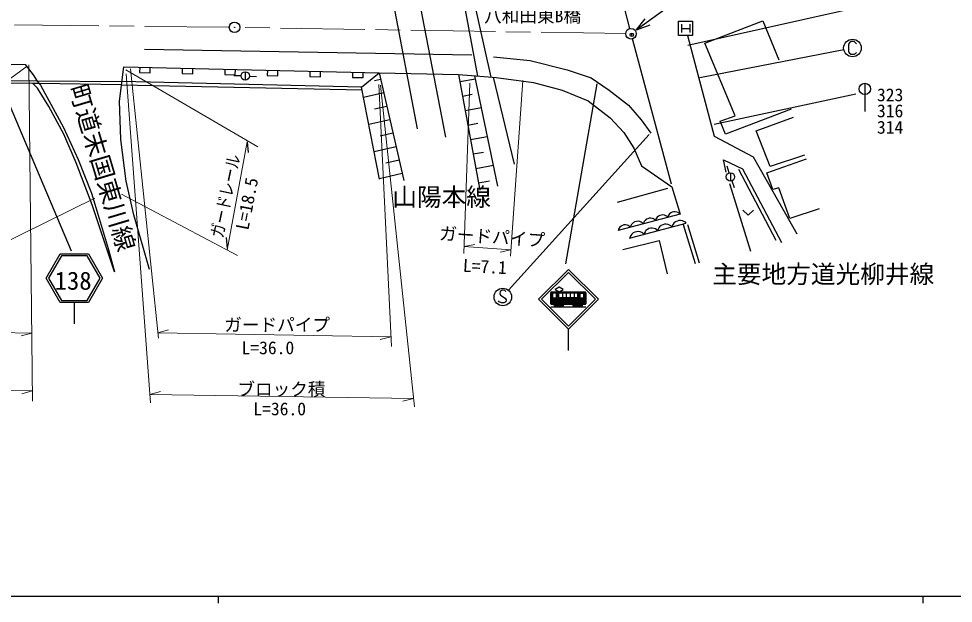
# Model space of a CAD drawing. Units: millimetres, scale not verified. Extents: x 40000 to 680000, y 20000 to 380000.
# Drawn here: x 139700 to 272312, y 204000 to 286904 of the extents above; entities that cross this region are included whole.
import ezdxf
from ezdxf.enums import TextEntityAlignment as Align

# ---------------------------------------------------------------- set-up
doc = ezdxf.new("R2010")
doc.units = ezdxf.units.MM
doc.header["$LTSCALE"] = 1000
doc.header["$PDMODE"] = 32
doc.header["$PDSIZE"] = 500
doc.linetypes.add('CHAIN', pattern=[18.5, 12, -1.5, 3.5, -1.5])
for name, color, linetype, lineweight in [('M-BGD', 7, 'Continuous', 25), ('M-BGD-EXST', 7, 'Continuous', 25), ('M-BMK', 2, 'CHAIN', 13), ('M-BMK-OTRS', 5, 'Continuous', 25), ('M-BMK-SRVR', 3, 'Continuous', 25), ('M-STR-HTXT', 7, 'Continuous', 13), ('M-STR-STR1', 1, 'Continuous', 25), ('M-STR-STRC', 7, 'Continuous', 25), ('M-TTL-BAND', 7, 'Continuous', 25)]:
    doc.layers.add(name, color=color, linetype=linetype, lineweight=lineweight)
doc.layers.add('M-BMK-HTXT', color=7, linetype='Continuous')
doc.layers.add('M-OTRS', color=6, linetype='Continuous')
doc.styles.add('ＭＳ ゴシック', font='')
doc.styles.get('ＭＳ ゴシック').set_extended_font_data('MS Gothic')

msp = doc.modelspace()

# ---------------------------------------------------------------- linework, layer by layer
at = {"layer": 'M-BGD'}
for p, q in [((190288, 302427), (196248, 271282)), ((194013, 302278), (200272, 270089)), ((237061, 283442), (245263, 286608)), ((245263, 286608), (247552, 281076)), ((238426, 270211), (234625, 284452)), ((241344, 273143), (237061, 283442)), ((101717, 280920), (140615, 280400)), ((140615, 280400), (141759, 278951)), ((154005, 275189), (154601, 280077)), ((154601, 280077), (190843, 279242)), ((156872, 280025), (156854, 279275)), ((158354, 279240), (158371, 279990)), ((162912, 279886), (162895, 279136)), ((164394, 279101), (164411, 279851)), ((141759, 278951), (142331, 278035)), ((156854, 279275), (158354, 279240)), ((162895, 279136), (164394, 279101)), ((168952, 279746), (168935, 278997)), ((168935, 278997), (170434, 278962)), ((171244, 278793), (170244, 278793)), ((170434, 278962), (170452, 279712)), ((171844, 279393), (171844, 278193)), ((172444, 278764), (173443, 278716)), ((174992, 279607), (174975, 278858)), ((174975, 278858), (176475, 278823)), ((176475, 278823), (176492, 279573)), ((181033, 279468), (181015, 278718)), ((181015, 278718), (182515, 278684)), ((182515, 278684), (182532, 279434)), ((187073, 279329), (187056, 278579)), ((187056, 278579), (188555, 278545)), ((188364, 277205), (190843, 279242)), ((188555, 278545), (188572, 279295)), ((190843, 279242), (194325, 263980)), ((190843, 279242), (202117, 279009)), ((202117, 279009), (204554, 278797)), ((202123, 279009), (205138, 262589)), ((207701, 263139), (204432, 278808)), ((204554, 278797), (207460, 278578)), ((207027, 278610), (209983, 266293)), ((207460, 278578), (212756, 277861)), ((103426, 278418), (142283, 278112)), ((141718, 277719), (103475, 278058)), ((142588, 277735), (141718, 277719)), ((142366, 277071), (141718, 277719)), ((142283, 278112), (154349, 278009)), ((142331, 278035), (142789, 277501)), ((154293, 277548), (142588, 277735)), ((142789, 277501), (146037, 271455)), ((154293, 277548), (188442, 276802)), ((188364, 277205), (154349, 278009)), ((190879, 264166), (188364, 277205)), ((191060, 278288), (190166, 278084)), ((202311, 277982), (204519, 278388)), ((212756, 277861), (216830, 276790)), ((143969, 274477), (142366, 277071)), ((191496, 276381), (188648, 275731)), ((202688, 275930), (204043, 276179)), ((216830, 276790), (220513, 275253)), ((154184, 269765), (154005, 275189)), ((220513, 275253), (223635, 272861)), ((146115, 270526), (143969, 274477)), ((191931, 274473), (190184, 274074)), ((203065, 273878), (205372, 274301)), ((249318, 274059), (239971, 270511)), ((192366, 272565), (189390, 271886)), ((203442, 271825), (204856, 272085)), ((223635, 272861), (225564, 270762)), ((239246, 272380), (241344, 273143)), ((239971, 270511), (239246, 272380)), ((244320, 271007), (249623, 272953)), ((146037, 271455), (148135, 266915)), ((192801, 270657), (190977, 270241)), ((225564, 270762), (226980, 268540)), ((246333, 265921), (244320, 271007)), ((147832, 266482), (146115, 270526)), ((154959, 263864), (154184, 269765)), ((172127, 269461), (172266, 267910)), ((203819, 269773), (206225, 270215)), ((243950, 267281), (238426, 270211)), ((193237, 268749), (190131, 268041)), ((204196, 267720), (205669, 267991)), ((226980, 268540), (228079, 266049)), ((148135, 266915), (150045, 262171)), ((193672, 266841), (191770, 266408)), ((240074, 265144), (239708, 266884)), ((239708, 266884), (242424, 265602)), ((250146, 256355), (243950, 267281)), ((245864, 265042), (251490, 267035)), ((251216, 267543), (246333, 265921)), ((150121, 260493), (147832, 266482)), ((204573, 265668), (207078, 266128)), ((228079, 266049), (232369, 263057)), ((240515, 265036), (240228, 265994)), ((241831, 265546), (247134, 255476)), ((242424, 265602), (247948, 255165)), ((194107, 264934), (190873, 264196)), ((240687, 265061), (240687, 263861)), ((246685, 262660), (245864, 265042)), ((156032, 259095), (154959, 263864)), ((204949, 263616), (206482, 263897)), ((224669, 260898), (231820, 262865)), ((232369, 263057), (233541, 259199)), ((243584, 253913), (240624, 263466)), ((240883, 263894), (241208, 262948)), ((247564, 262933), (246685, 262660)), ((249107, 258577), (247564, 262933)), ((150045, 262171), (151113, 258547)), ((153287, 250994), (150121, 260493)), ((253293, 259954), (249107, 258577)), ((158237, 251346), (156032, 259095)), ((233541, 259199), (224776, 256880)), ((229157, 258597), (228948, 258542)), ((229375, 258618), (229157, 258597)), ((229611, 258569), (229375, 258618)), ((230196, 258612), (230119, 258480)), ((230307, 258753), (230196, 258612)), ((230488, 258913), (230307, 258753)), ((230688, 259003), (230488, 258913)), ((230897, 259058), (230688, 259003)), ((231115, 259078), (230897, 259058)), ((231351, 259029), (231115, 259078)), ((231518, 258962), (231351, 259029)), ((231650, 258885), (231518, 258962)), ((231801, 258738), (231650, 258885)), ((231859, 258940), (231801, 258738)), ((231936, 259072), (231859, 258940)), ((232047, 259213), (231936, 259072)), ((232229, 259373), (232047, 259213)), ((232428, 259463), (232229, 259373)), ((232637, 259518), (232428, 259463)), ((232855, 259539), (232637, 259518)), ((233091, 259490), (232855, 259539)), ((233258, 259422), (233091, 259490)), ((233390, 259345), (233258, 259422)), ((233541, 259199), (233390, 259345)), ((242461, 259755), (243211, 259035)), ((243211, 259035), (243961, 259755)), ((151113, 258547), (152410, 254313)), ((224990, 257346), (224879, 257205)), ((225171, 257506), (224990, 257346)), ((225371, 257596), (225171, 257506)), ((225580, 257651), (225371, 257596)), ((225798, 257671), (225580, 257651)), ((226034, 257622), (225798, 257671)), ((226201, 257555), (226034, 257622)), ((226333, 257478), (226201, 257555)), ((226484, 257331), (226333, 257478)), ((226363, 255781), (234420, 257905)), ((226545, 257544), (226484, 257331)), ((226626, 257684), (226545, 257544)), ((226744, 257833), (226626, 257684)), ((226935, 258001), (226744, 257833)), ((227146, 258096), (226935, 258001)), ((227366, 258155), (227146, 258096)), ((227597, 258176), (227366, 258155)), ((227846, 258124), (227597, 258176)), ((228022, 258053), (227846, 258124)), ((228162, 257972), (228022, 258053)), ((228320, 257818), (228162, 257972)), ((228379, 258019), (228320, 257818)), ((228456, 258151), (228379, 258019)), ((228567, 258292), (228456, 258151)), ((228748, 258452), (228567, 258292)), ((228948, 258542), (228748, 258452)), ((229778, 258501), (229611, 258569)), ((229910, 258424), (229778, 258501)), ((230061, 258278), (229910, 258424)), ((230119, 258480), (230061, 258278)), ((230647, 257388), (230516, 257223)), ((230858, 257574), (230647, 257388)), ((231091, 257679), (230858, 257574)), ((231335, 257743), (231091, 257679)), ((231589, 257767), (231335, 257743)), ((231865, 257709), (231589, 257767)), ((232060, 257630), (231865, 257709)), ((232214, 257541), (232060, 257630)), ((232389, 257370), (232214, 257541)), ((232457, 257605), (232389, 257370)), ((232547, 257759), (232457, 257605)), ((232677, 257923), (232547, 257759)), ((232889, 258109), (232677, 257923)), ((233122, 258214), (232889, 258109)), ((233366, 258279), (233122, 258214)), ((233620, 258302), (233366, 258279)), ((233896, 258245), (233620, 258302)), ((234090, 258166), (233896, 258245)), ((233973, 257720), (235707, 252178)), ((234244, 258076), (234090, 258166)), ((234420, 257905), (234244, 258076)), ((234615, 257710), (236268, 252275)), ((224802, 257073), (224744, 256871)), ((224879, 257205), (224802, 257073)), ((226462, 256024), (226394, 255789)), ((226552, 256178), (226462, 256024)), ((226682, 256343), (226552, 256178)), ((226894, 256529), (226682, 256343)), ((227127, 256634), (226894, 256529)), ((227370, 256698), (227127, 256634)), ((227625, 256722), (227370, 256698)), ((227901, 256664), (227625, 256722)), ((228095, 256585), (227901, 256664)), ((228249, 256495), (228095, 256585)), ((228425, 256324), (228249, 256495)), ((228490, 256548), (228425, 256324)), ((228575, 256695), (228490, 256548)), ((228699, 256852), (228575, 256695)), ((228901, 257029), (228699, 256852)), ((229123, 257129), (228901, 257029)), ((229355, 257190), (229123, 257129)), ((229597, 257213), (229355, 257190)), ((229860, 257158), (229597, 257213)), ((230045, 257083), (229860, 257158)), ((230191, 256997), (230045, 257083)), ((230358, 256834), (230191, 256997)), ((230427, 257069), (230358, 256834)), ((230516, 257223), (230427, 257069)), ((169333, 254326), (169192, 255878)), ((225403, 254155), (230555, 255449)), ((230555, 255449), (231727, 250737)), ((152410, 254313), (153287, 250994))]:
    msp.add_line(p, q, dxfattribs=at)
for centre in [(171844, 278793), (240687, 264461)]:
    msp.add_circle(centre, 600, dxfattribs=at)
at = {"layer": 'M-BGD-EXST'}
for p, q in [((234663, 283155), (261566, 289139)), ((233324, 284534), (233324, 286534)), ((233324, 286534), (235324, 286534)), ((235324, 286534), (235324, 284534)), ((233724, 286134), (233724, 284934)), ((233724, 285534), (234924, 285534)), ((234924, 286134), (234924, 284934)), ((235324, 284534), (233324, 284534)), ((256797, 282501), (236349, 278533)), ((257605, 283503), (257455, 283303)), ((257455, 283303), (257455, 282203)), ((257805, 283653), (257605, 283503)), ((258255, 283653), (257805, 283653)), ((258455, 283503), (258255, 283653)), ((258555, 283353), (258455, 283503)), ((257455, 282203), (257605, 282003)), ((257605, 282003), (257805, 281853)), ((257805, 281853), (258255, 281853)), ((258255, 281853), (258455, 281953)), ((258455, 281953), (258555, 282103)), ((209197, 248384), (229166, 270498)), ((207997, 248240), (207947, 247940)), ((208297, 248390), (207997, 248240)), ((208497, 248390), (208297, 248390)), ((208697, 248340), (208497, 248390)), ((208797, 248240), (208697, 248340)), ((207897, 246740), (207797, 246890)), ((208197, 246590), (207897, 246740)), ((207947, 247940), (208047, 247690)), ((208047, 247690), (208747, 247290)), ((208797, 246740), (208547, 246590)), ((208747, 247290), (208847, 247040)), ((208847, 247040), (208797, 246740)), ((208547, 246590), (208197, 246590))]:
    msp.add_line(p, q, dxfattribs=at)
for centre in [(258005, 282753), (208397, 247440)]:
    msp.add_circle(centre, 1250, dxfattribs=at)
at = {"layer": 'M-BMK'}
for p, q in [((169580, 285686), (70974, 286785)), ((225830, 284784), (171080, 285666))]:
    msp.add_line(p, q, dxfattribs=at)
at = {"layer": 'M-BMK-OTRS'}
for p, q in [((226395, 285499), (221389, 305211)), ((232305, 263435), (226774, 284047))]:
    msp.add_line(p, q, dxfattribs=at)
at = {"layer": 'M-BMK-SRVR'}
for p, q in [((239546, 294113), (227308, 285271)), ((227308, 285271), (228601, 286896)), ((229257, 285988), (227308, 285271))]:
    msp.add_line(p, q, dxfattribs=at)
for centre, radius in [((170330, 285678), 750), ((170330, 285678), 30), ((226580, 284772), 750), ((226580, 284772), 30)]:
    msp.add_circle(centre, radius, dxfattribs=at)
at = {"layer": 'M-OTRS'}
msp.add_point((226700, 284622), dxfattribs=at)
at = {"layer": 'M-STR-HTXT'}
for p, q in [((123793, 267645), (140901, 280162)), ((141139, 280341), (141648, 232664)), ((155542, 279812), (159529, 241585)), ((154899, 279660), (173616, 268751)), ((158398, 232425), (154946, 279096)), ((190810, 277563), (192580, 240401)), ((195854, 231852), (191020, 277471)), ((202879, 253629), (203713, 277770)), ((211224, 278128), (209465, 253224)), ((169275, 254100), (172127, 269461)), ((132138, 252445), (150498, 261446)), ((154284, 262031), (170735, 253328)), ((202912, 254591), (204439, 254899)), ((202912, 254591), (209529, 254128)), ((209527, 254128), (208002, 253814)), ((141545, 242322), (105012, 243056)), ((159439, 242365), (160946, 242759)), ((141545, 242322), (140037, 241932)), ((159448, 242365), (192513, 241804)), ((192513, 241804), (191005, 241414)), ((141633, 234141), (101222, 234319)), ((141633, 234141), (140131, 233728)), ((158310, 233616), (159816, 234013)), ((195727, 233051), (158310, 233616)), ((195727, 233051), (194220, 232657))]:
    msp.add_line(p, q, dxfattribs=at)
at = {"layer": 'M-STR-STR1'}
for p, q in [((204824, 278777), (202797, 289726)), ((204195, 289858), (206688, 278636))]:
    msp.add_line(p, q, dxfattribs=at)
at = {"layer": 'M-STR-STRC'}
for p, q in [((157543, 282606), (203987, 281798)), ((207087, 281500), (212273, 280963)), ((212273, 280963), (217542, 279632)), ((217542, 279632), (220940, 278500)), ((220940, 278500), (223503, 276771)), ((137288, 277219), (147123, 253972)), ((221715, 277651), (217304, 252139)), ((259755, 277741), (259755, 273741)), ((223503, 276771), (226245, 274625)), ((238367, 271971), (258491, 276263)), ((226245, 274625), (228033, 272539)), ((228033, 272539), (229404, 270691)), ((143599, 250114), (145599, 253578)), ((145599, 253578), (149599, 253578)), ((149599, 253578), (151599, 250114)), ((145772, 253278), (143946, 250114)), ((149426, 253278), (145772, 253278)), ((151253, 250114), (149426, 253278)), ((213464, 247110), (217707, 251352)), ((217707, 250928), (213889, 247110)), ((217707, 251352), (221950, 247110)), ((221525, 247110), (217707, 250928)), ((145599, 246650), (143599, 250114)), ((143946, 250114), (145772, 246950)), ((149426, 246950), (151253, 250114)), ((151599, 250114), (149599, 246650)), ((215187, 246449), (215187, 248049)), ((215287, 248149), (220054, 248149)), ((215317, 246449), (215317, 248149)), ((215413, 247999), (215413, 246549)), ((215447, 248045), (215447, 248149)), ((216015, 248049), (215463, 248049)), ((215463, 247999), (215463, 247299)), ((216015, 247999), (215463, 247999)), ((215463, 247999), (215463, 247299)), ((215577, 248049), (215577, 248149)), ((215707, 248049), (215707, 248149)), ((216378, 248849), (215778, 248499)), ((215778, 248499), (216378, 248149)), ((216378, 248819), (215808, 248499)), ((215808, 248499), (216378, 248179)), ((215837, 248049), (215837, 248149)), ((215907, 248423), (215924, 248433)), ((215967, 248049), (215967, 248149)), ((216015, 247299), (216015, 247999)), ((216015, 247299), (216015, 247999)), ((216036, 248348), (216056, 248360)), ((216065, 246549), (216065, 247999)), ((216097, 246449), (216097, 248034)), ((216165, 248273), (216187, 248286)), ((216180, 248019), (219281, 248019)), ((216227, 246449), (216227, 248010)), ((219050, 247999), (216291, 247999)), ((216291, 247999), (216291, 247299)), ((216294, 248198), (216319, 248212)), ((216978, 248499), (216378, 248849)), ((216948, 248499), (216378, 248819)), ((216378, 248149), (216978, 248499)), ((216378, 248179), (216948, 248499)), ((216483, 248759), (216507, 248773)), ((216615, 248686), (216636, 248698)), ((216746, 248612), (216765, 248623)), ((216843, 247999), (216843, 247299)), ((216878, 248538), (216894, 248548)), ((217394, 247999), (217394, 247299)), ((217946, 247999), (217946, 247299)), ((218498, 247999), (218498, 247299)), ((219050, 247299), (219050, 247999)), ((219276, 247999), (219276, 246549)), ((219326, 248049), (219878, 248049)), ((219326, 247999), (219326, 247299)), ((219326, 247999), (219878, 247999)), ((219878, 247299), (219878, 247999)), ((220154, 248009), (219926, 248009)), ((219928, 247999), (219928, 246549)), ((220154, 248049), (220154, 246449)), ((145772, 246950), (149426, 246950)), ((217707, 242867), (213464, 247110)), ((213889, 247110), (217707, 243291)), ((215463, 247299), (216015, 247299)), ((215463, 247299), (215463, 246549)), ((215495, 247299), (215495, 246549)), ((215625, 247299), (215625, 246549)), ((215755, 247299), (215755, 246549)), ((215885, 247299), (215885, 246549)), ((216015, 246549), (216015, 247299)), ((219050, 247299), (216291, 247299)), ((219276, 247229), (216292, 247229)), ((219276, 247099), (216295, 247099)), ((219276, 246969), (216298, 246969)), ((219276, 246839), (216300, 246839)), ((219276, 246709), (216303, 246709)), ((217707, 243291), (221525, 247110)), ((221950, 247110), (217707, 242867)), ((219276, 247879), (219050, 247879)), ((219276, 247749), (219050, 247749)), ((219276, 247619), (219050, 247619)), ((219276, 247489), (219050, 247489)), ((219276, 247359), (219050, 247359)), ((219326, 247299), (219878, 247299)), ((219326, 247299), (219326, 246549)), ((219358, 247299), (219358, 246549)), ((219488, 247299), (219488, 246549)), ((219618, 247299), (219618, 246549)), ((219748, 247299), (219748, 246549)), ((219878, 246549), (219878, 247299)), ((220154, 247879), (219928, 247879)), ((220154, 247749), (219928, 247749)), ((220154, 247619), (219928, 247619)), ((220154, 247489), (219928, 247489)), ((220154, 247359), (219928, 247359)), ((220154, 247229), (219928, 247229)), ((220154, 247099), (219928, 247099)), ((220154, 246969), (219928, 246969)), ((220154, 246839), (219928, 246839)), ((220154, 246709), (219928, 246709)), ((149599, 246650), (145599, 246650)), ((147599, 243650), (147599, 246650)), ((215187, 246449), (220154, 246449)), ((220154, 246377), (215187, 246377)), ((215187, 246027), (220154, 246027)), ((215447, 246449), (215447, 246502)), ((215463, 246549), (216015, 246549)), ((215463, 246499), (216015, 246499)), ((215577, 246449), (215577, 246499)), ((215662, 246247), (216312, 246247)), ((215707, 246449), (215707, 246499)), ((215753, 246117), (216221, 246117)), ((215837, 246449), (215837, 246499)), ((215967, 246449), (215967, 246499)), ((219276, 246579), (216306, 246579)), ((216362, 246247), (217012, 246247)), ((216453, 246117), (216921, 246117)), ((218329, 246247), (218979, 246247)), ((218420, 246117), (218888, 246117)), ((219029, 246247), (219679, 246247)), ((219120, 246117), (219588, 246117)), ((219326, 246549), (219878, 246549)), ((219326, 246499), (219878, 246499)), ((220154, 246579), (219928, 246579)), ((217707, 239867), (217707, 242867))]:
    msp.add_line(p, q, dxfattribs=at)
msp.add_circle((259755, 276941), 800, dxfattribs=at)
for centre, radius, start, end in [((215287, 248049), 100, 90, 180), ((215463, 247999), 50, 90, 180), ((216015, 247999), 50, 360, 90), ((219326, 247999), 50, 90, 180), ((219878, 247999), 50, 360, 90), ((220054, 248049), 100, 360, 90), ((215463, 246549), 50, 180, 270), ((215987, 246377), 350, 180, 360), ((216015, 246549), 50, 270, 360), ((216687, 246377), 350, 180, 360), ((218654, 246377), 350, 180, 360), ((219354, 246377), 350, 180, 360), ((219326, 246549), 50, 180, 270), ((219878, 246549), 50, 270, 360)]:
    msp.add_arc(centre, radius, start, end, dxfattribs=at)
at = {"layer": 'M-TTL-BAND'}
for p, q in [((40000, 205000), (579000, 205000)), ((168000, 205000), (168000, 204000)), ((268000, 205000), (268000, 204000))]:
    msp.add_line(p, q, dxfattribs=at)

# ---------------------------------------------------------------- texts
at = {"layer": 'M-BMK-HTXT', "style": 'ＭＳ ゴシック'}
msp.add_text('町道末国東川線', height=2566, rotation=286.6, dxfattribs=at).set_placement((151599, 265792), align=Align.MIDDLE_CENTER)
for s, p in [('山陽本線', (199702, 261623)), ('主要地方道光柳井線', (253853, 250680))]:
    msp.add_text(s, height=2566, dxfattribs=at).set_placement(p, align=Align.MIDDLE_CENTER)
at = {"layer": 'M-STR-HTXT', "style": 'ＭＳ ゴシック', "width": 0.8}
msp.add_text('ガードレール', height=1833, rotation=77.9, dxfattribs=at).set_placement((169034, 261757), align=Align.MIDDLE_CENTER)
at = {"layer": 'M-STR-HTXT', "style": 'ＭＳ ゴシック'}
for s, rotation, p in [('L=18.5', 78.9, (172094, 260669)), ('ガードパイプ', 356.1, (206873, 255984)), ('L=7.1', 356.8, (205851, 251767))]:
    msp.add_text(s, height=1833, rotation=rotation, dxfattribs=at).set_placement(p, align=Align.MIDDLE_CENTER)
for s, p in [('ガードパイプ', (176364, 243499)), ('L=36.0', (175055, 240239)), ('ブロック積', (176977, 234371)), ('L=36.0', (176732, 231577))]:
    msp.add_text(s, height=1833, dxfattribs=at).set_placement(p, align=Align.MIDDLE_CENTER)
at = {"layer": 'M-STR-STR1', "style": 'ＭＳ ゴシック'}
msp.add_text('八和田東B橋', height=1833, dxfattribs=at).set_placement((205744, 285846), align=Align.BOTTOM_LEFT)
at = {"layer": 'M-STR-STRC', "style": 'ＭＳ ゴシック'}
for s, height, p in [('323', 1833, (263348, 276108)), ('316', 1833, (263348, 273839)), ('314', 1833, (263348, 271508)), ('138', 2566, (147427, 249751))]:
    msp.add_text(s, height=height, dxfattribs=at).set_placement(p, align=Align.MIDDLE_CENTER)

doc.saveas('drawing.dxf')
